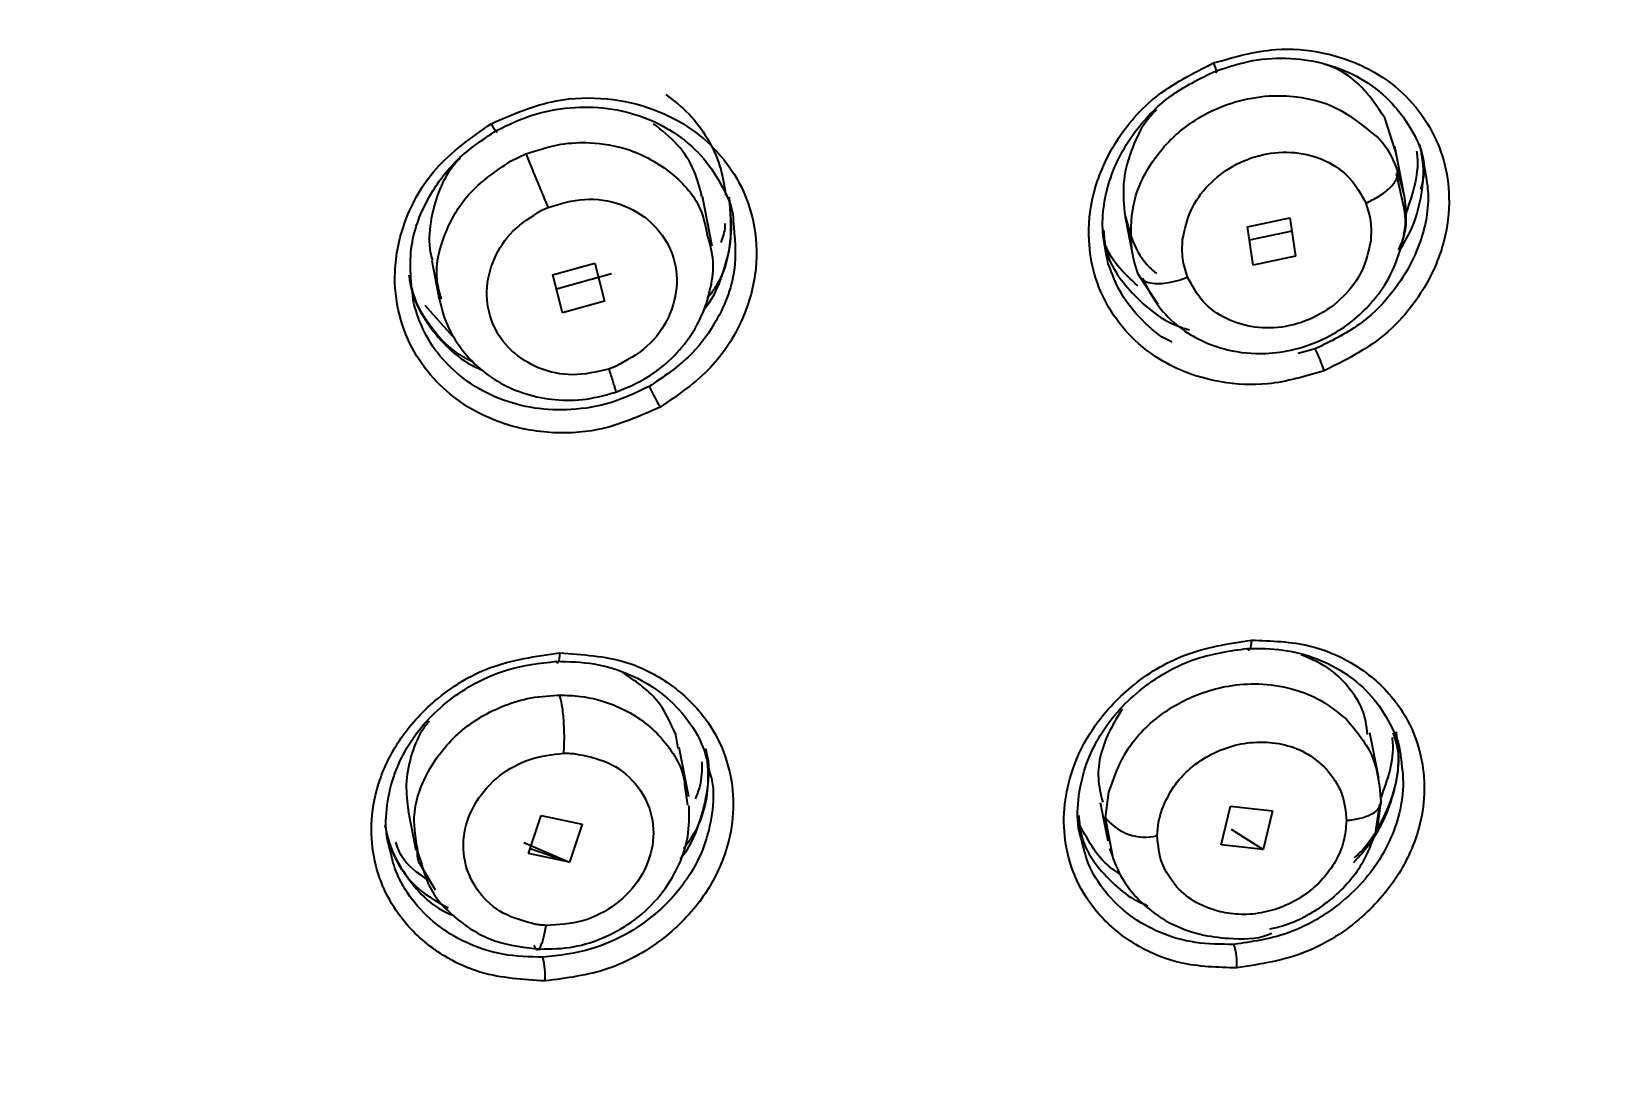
# Model space of a CAD drawing. Header units: millimetres. Extents: x 14183 to 14777, y -4239 to -3399.
# Drawn here: x 14407.769 to 14412.288, y -3744.426 to -3741.385 of the extents above; entities that cross this region are included whole.
import ezdxf

# ---------------------------------------------------------------- set-up
doc = ezdxf.new("R2010")
doc.units = ezdxf.units.MM
doc.header["$LTSCALE"] = 0.1
doc.layers.get('0').update_dxf_attribs({"lineweight": 15})
doc.layers.add('DIM', color=3, linetype='Continuous', lineweight=9)
doc.styles.add('ARIAL', font='arial.ttf')
doc.dimstyles.new('사본 ISO-25', dxfattribs={"dimtxt": 4, "dimasz": 3.5, "dimexe": 0.5, "dimexo": 0.625, "dimgap": 1.5, "dimtad": 1, "dimtih": 1, "dimtoh": 1, "dimdec": 1, "dimlfac": 4, "dimdsep": 46, "dimtxsty": 'ARIAL', "dimcen": 0, "dimclrd": 3, "dimclre": 3, "dimclrt": 3, "dimadec": 1, "dimazin": 0, "dimtfac": 1, "dimtdec": 1, "dimtmove": 0, "dimatfit": 3, "dimfxl": 1.25, "dimtfill": 1, "dimarcsym": 0})

# ---------------------------------------------------------------- blocks, each defined once
blk = doc.blocks.new('*D59')
at = {"layer": 'Defpoints', "color": 0, "transparency": 16777216}
for p in [(14392.1947, -3643.2869), (14495.7345, -4145.3429), (14510.029, -4145.3429)]:
    blk.add_point(p, dxfattribs=at)
at = {"layer": 'DIM', "color": 3, "lineweight": -2, "transparency": 16777216}
for p, q in [((14392.8197, -3643.2869), (14510.529, -3643.2869)), ((14510.029, -3646.7869), (14510.029, -3891.3741)), ((14510.029, -4141.8429), (14510.029, -3899.6183)), ((14496.3595, -4145.3429), (14510.529, -4145.3429))]:
    blk.add_line(p, q, dxfattribs=at)
at = {"layer": 'DIM', "color": 3, "transparency": 16777216}
for points in [[(14509.4457, -3646.7869), (14510.6124, -3646.7869), (14510.029, -3643.2869)], [(14509.4457, -4141.8429), (14510.6124, -4141.8429), (14510.029, -4145.3429)]]:
    blk.add_solid(points, dxfattribs=at)
at = {"layer": 'DIM', "color": 3, "transparency": 16777216, "insert": (14510.029, -3895.4962), "char_height": 4, "attachment_point": 5, "style": 'ARIAL', "bg_fill": 3, "box_fill_scale": 1.1, "bg_fill_color": 256, "bg_fill_true_color": 13158600, "bg_fill_transparency": 0}
blk.add_mtext('(2280)', dxfattribs=at)

msp = doc.modelspace()

# ---------------------------------------------------------------- linework, layer by layer
at = {"linetype": 'Continuous', "lineweight": 25}
for p, q in [((14411.695, -3741.7295), (14411.6643, -3741.6332)), ((14409.1483, -3741.7578), (14409.1926, -3741.7369)), ((14411.7176, -3741.844), (14411.6925, -3741.7156)), ((14411.7009, -3741.7869), (14411.72, -3741.8577)), ((14411.7186, -3741.8897), (14411.6979, -3741.7942)), ((14409.7281, -3742.0019), (14409.7002, -3741.8593)), ((14410.917, -3741.918), (14410.938, -3742.0259)), ((14411.2689, -3741.9472), (14411.3908, -3741.9212)), ((14411.3906, -3741.9208), (14411.4073, -3742.0311)), ((14411.2856, -3742.0571), (14411.2689, -3741.9468)), ((14411.2746, -3741.9844), (14411.3985, -3741.958)), ((14410.9429, -3742.0468), (14410.9356, -3742.0118)), ((14408.9212, -3742.0441), (14408.9429, -3742.1553)), ((14409.2691, -3742.085), (14409.3907, -3742.0514)), ((14409.3907, -3742.0513), (14409.4182, -3742.1607)), ((14410.9547, -3742.0826), (14410.9429, -3742.0468)), ((14411.4074, -3742.0311), (14411.2856, -3742.0571)), ((14409.2976, -3742.1941), (14409.27, -3742.0847)), ((14409.2801, -3742.1248), (14409.4391, -3742.081)), ((14411.012, -3742.1705), (14410.9547, -3742.0826)), ((14410.9663, -3742.094), (14410.9695, -3742.1008)), ((14408.9807, -3742.2611), (14408.9029, -3742.1726)), ((14409.4183, -3742.1607), (14409.2976, -3742.1941)), ((14411.464, -3742.2977), (14411.4147, -3742.3112)), ((14409.2824, -3743.2937), (14409.2893, -3743.2936)), ((14409.6309, -3743.4469), (14409.6234, -3743.4075)), ((14411.6466, -3743.5325), (14411.6212, -3743.4022)), ((14409.6611, -3743.5867), (14409.6332, -3743.444)), ((14409.6512, -3743.5706), (14409.6572, -3743.61)), ((14410.8606, -3743.6465), (14410.8697, -3743.5731)), ((14408.8538, -3743.627), (14408.8759, -3743.7401)), ((14409.1995, -3743.7493), (14409.2363, -3743.6398)), ((14409.2359, -3743.6398), (14409.3546, -3743.6652)), ((14410.8453, -3743.6031), (14410.8668, -3743.7133)), ((14411.1936, -3743.7246), (14411.2199, -3743.6131)), ((14411.2199, -3743.6131), (14411.3404, -3743.6264)), ((14411.3404, -3743.6263), (14411.314, -3743.7379)), ((14411.6378, -3743.6847), (14411.6498, -3743.6077)), ((14411.6525, -3743.5974), (14411.6434, -3743.6708)), ((14409.3546, -3743.6652), (14409.3177, -3743.7747)), ((14410.8813, -3743.7576), (14410.8606, -3743.6465)), ((14411.2223, -3743.6798), (14411.314, -3743.7378)), ((14408.8729, -3743.723), (14408.8927, -3743.7806)), ((14409.1866, -3743.7182), (14409.3177, -3743.7746)), ((14411.3141, -3743.7378), (14411.1936, -3743.7245)), ((14409.3177, -3743.7747), (14409.1995, -3743.7493)), ((14409.2043, -3743.735), (14409.3177, -3743.7746)), ((14408.9326, -3743.8553), (14408.8879, -3743.7801))]:
    msp.add_line(p, q, dxfattribs=at)
at = {"linetype": 'Continuous', "lineweight": 25, "flags": 128}
for points in [[(14411.1715, -3741.4754), (14411.1742, -3741.4832), (14411.1765, -3741.49), (14411.1782, -3741.4955), (14411.1792, -3741.4996), (14411.1796, -3741.5019), (14411.1792, -3741.5025), (14411.1782, -3741.5014), (14411.1766, -3741.4985)], [(14409.0923, -3741.65), (14409.0966, -3741.6572), (14409.1005, -3741.6634), (14409.1038, -3741.6683), (14409.1063, -3741.6718), (14409.1081, -3741.6738), (14409.1089, -3741.674), (14409.1087, -3741.6726), (14409.1077, -3741.6697)], [(14410.9547, -3742.0826), (14410.9596, -3742.0932), (14410.9696, -3742.1016), (14410.984, -3742.1072), (14411.0023, -3742.1099), (14411.0237, -3742.1096), (14411.0472, -3742.1062), (14411.0719, -3742.0999), (14411.0965, -3742.0911)], [(14411.2802, -3743.1357), (14411.2797, -3743.144), (14411.2787, -3743.1513), (14411.2774, -3743.1571), (14411.2758, -3743.1612), (14411.274, -3743.1637), (14411.2721, -3743.1642), (14411.2701, -3743.1628), (14411.268, -3743.1596)], [(14409.2896, -3743.1726), (14409.289, -3743.181), (14409.2882, -3743.1882), (14409.2871, -3743.194), (14409.2858, -3743.1982), (14409.2844, -3743.2006), (14409.2828, -3743.2011), (14409.2812, -3743.1997), (14409.2796, -3743.1965)]]:
    msp.add_lwpolyline(points, dxfattribs=at)
at = {"linetype": 'Continuous', "lineweight": 25}
for centre, radius, start, end in [((14410.8969, -3742.5661), 0.6274, 19.1073, 25.3318), ((14410.0604, -3742.1728), 0.5635, 204.4209, 211.3061), ((14410.9742, -3743.5589), 0.1435, 217.6444, 284.1488), ((14409.0342, -3744.1007), 0.2137, 355.9315, 14.2923), ((14411.0656, -3744.0653), 0.1728, 355.5905, 18.3938)]:
    msp.add_arc(centre, radius, start, end, dxfattribs=at)
for points, knots in [([(14406.3316, -3732.8562), (14406.7827, -3732.8717), (14407.6929, -3732.9031), (14409.1392, -3733.1788), (14410.6483, -3733.6804), (14412.1289, -3734.4633), (14413.4466, -3735.4752), (14414.54, -3736.6692), (14415.398, -3738.034), (14415.9808, -3739.5056), (14416.2824, -3741.0691), (14416.2888, -3742.6524), (14415.9999, -3744.2383), (14415.4293, -3745.7548), (14414.5827, -3747.1848), (14413.4993, -3748.4633), (14412.1902, -3749.5751), (14410.716, -3750.4717), (14409.0925, -3751.1382), (14407.3544, -3751.5779), (14406.1498, -3751.6347), (14405.5357, -3751.6636)], [0, 0, 0, 0, 0.041773, 0.084286, 0.13721, 0.19167, 0.244595, 0.299054, 0.351979, 0.406439, 0.459364, 0.513823, 0.566748, 0.621208, 0.674132, 0.728592, 0.781517, 0.835976, 0.888901, 0.94336, 1, 1, 1, 1]), ([(14411.1715, -3741.4754), (14411.2306, -3741.4584), (14411.3358, -3741.4281), (14411.497, -3741.442), (14411.6263, -3741.4902), (14411.7284, -3741.5677), (14411.7959, -3741.6562), (14411.8378, -3741.7558), (14411.8541, -3741.8686), (14411.8385, -3741.998), (14411.7762, -3742.1385), (14411.6606, -3742.2752), (14411.5485, -3742.3313), (14411.4897, -3742.3607)], [0, 0, 0, 0, 0.111002, 0.1978761, 0.2985971, 0.3747821, 0.4510727, 0.5219089, 0.5927112, 0.6783861, 0.7748342, 0.8820289, 1, 1, 1, 1]), ([(14411.1766, -3741.4985), (14411.2122, -3741.4869), (14411.2834, -3741.4638), (14411.3936, -3741.4587), (14411.4995, -3741.4758), (14411.5966, -3741.5168), (14411.6792, -3741.5792), (14411.7392, -3741.659), (14411.7723, -3741.7277), (14411.7774, -3741.7697), (14411.7785, -3741.7793)], [0, 0, 0, 0, 0.138111, 0.276231, 0.411837, 0.549913, 0.690853, 0.827732, 0.960662, 1, 1, 1, 1]), ([(14411.4897, -3742.3607), (14411.4357, -3742.3767), (14411.3373, -3742.4059), (14411.1751, -3742.3973), (14411.0387, -3742.3493), (14410.9331, -3742.268), (14410.8664, -3742.1815), (14410.8257, -3742.0862), (14410.8075, -3741.9761), (14410.8199, -3741.847), (14410.8812, -3741.7027), (14410.9979, -3741.5626), (14411.1118, -3741.5053), (14411.1715, -3741.4754)], [0, 0, 0, 0, 0.10183, 0.185756, 0.299282, 0.376121, 0.449336, 0.518921, 0.584868, 0.672574, 0.771018, 0.880155, 1, 1, 1, 1]), ([(14410.8683, -3742.053), (14410.8617, -3742.0231), (14410.8441, -3741.943), (14410.8662, -3741.8021), (14410.9416, -3741.6671), (14411.0488, -3741.5608), (14411.1319, -3741.5203), (14411.1766, -3741.4985)], [0, 0, 0, 0, 0.141122, 0.378266, 0.618817, 0.795179, 1, 1, 1, 1]), ([(14411.6643, -3741.6332), (14411.6393, -3741.5963), (14411.6008, -3741.5394), (14411.5328, -3741.4935), (14411.4984, -3741.4816), (14411.4879, -3741.478)], [0, 0, 0, 0, 0.560292, 0.866275, 1, 1, 1, 1]), ([(14409.0923, -3741.65), (14409.1538, -3741.6233), (14409.2612, -3741.5766), (14409.4261, -3741.573), (14409.5597, -3741.603), (14409.6709, -3741.6617), (14409.7555, -3741.7386), (14409.8156, -3741.8293), (14409.8536, -3741.9388), (14409.8611, -3742.0703), (14409.8212, -3742.2175), (14409.7294, -3742.3625), (14409.6302, -3742.4305), (14409.5789, -3742.4656)], [0, 0, 0, 0, 0.1206018, 0.210632, 0.2981259, 0.3765052, 0.4518803, 0.5227568, 0.593614, 0.6842661, 0.7822101, 0.8874406, 1, 1, 1, 1]), ([(14409.1077, -3741.6697), (14409.1414, -3741.6534), (14409.2087, -3741.6209), (14409.3188, -3741.6004), (14409.4286, -3741.6022), (14409.5348, -3741.6284), (14409.6295, -3741.6781), (14409.7074, -3741.7473), (14409.7583, -3741.83), (14409.7884, -3741.8917), (14409.7887, -3741.9259), (14409.7888, -3741.9284)], [0, 0, 0, 0, 0.124994, 0.250011, 0.373083, 0.498344, 0.628143, 0.753484, 0.874403, 0.990943, 1, 1, 1, 1]), ([(14409.5946, -3741.566), (14409.618, -3741.584), (14409.6649, -3741.6201), (14409.7166, -3741.6907), (14409.754, -3741.7693), (14409.7628, -3741.8267), (14409.7672, -3741.8553)], [0, 0, 0, 0, 0.2497229, 0.4994537, 0.7497466, 1, 1, 1, 1]), ([(14410.9356, -3742.0118), (14410.934, -3741.9683), (14410.9308, -3741.8791), (14410.9903, -3741.7547), (14411.0717, -3741.6693), (14411.1546, -3741.6165), (14411.2368, -3741.5833), (14411.3253, -3741.5676), (14411.4218, -3741.571), (14411.5316, -3741.5985), (14411.5948, -3741.6503), (14411.6308, -3741.6797)], [0, 0, 0, 0, 0.138234, 0.283199, 0.408352, 0.484175, 0.568686, 0.664622, 0.7443, 0.854485, 1, 1, 1, 1]), ([(14409.5789, -3742.4656), (14409.52, -3742.4915), (14409.4156, -3742.5374), (14409.2473, -3742.5438), (14409.1158, -3742.5139), (14409.0103, -3742.459), (14408.9308, -3742.3933), (14408.8654, -3742.3059), (14408.8224, -3742.1982), (14408.8091, -3742.0695), (14408.8392, -3741.9228), (14408.9282, -3741.765), (14409.0354, -3741.6899), (14409.0923, -3741.65)], [0, 0, 0, 0, 0.1158514, 0.2053296, 0.3044274, 0.3669608, 0.4344327, 0.5068432, 0.5841782, 0.6665194, 0.7633101, 0.8744767, 1, 1, 1, 1]), ([(14409.6991, -3741.8605), (14409.6929, -3741.8355), (14409.6795, -3741.7814), (14409.6319, -3741.7078), (14409.5839, -3741.6693), (14409.5597, -3741.65)], [0, 0, 0, 0, 0.299526, 0.647129, 1, 1, 1, 1]), ([(14411.0073, -3741.61), (14410.9997, -3741.6177), (14410.9691, -3741.649), (14410.9352, -3741.7184), (14410.9079, -3741.8111), (14410.9124, -3741.8735), (14410.9146, -3741.9044)], [0, 0, 0, 0, 0.097704, 0.391564, 0.699391, 1, 1, 1, 1]), ([(14408.8694, -3742.1672), (14408.8625, -3742.1113), (14408.8497, -3742.0065), (14408.9063, -3741.8619), (14408.992, -3741.7468), (14409.0687, -3741.6957), (14409.1077, -3741.6697)], [0, 0, 0, 0, 0.296419, 0.555932, 0.773645, 1, 1, 1, 1]), ([(14411.6308, -3741.6797), (14411.6313, -3741.6801), (14411.6676, -3741.7048), (14411.6844, -3741.7461), (14411.7009, -3741.7869)], [0, 0, 0, 0, 0.013907, 1, 1, 1, 1]), ([(14409.1926, -3741.7369), (14409.2259, -3741.726), (14409.2862, -3741.7062), (14409.3862, -3741.7021), (14409.5001, -3741.7215), (14409.6142, -3741.7857), (14409.6945, -3741.8764), (14409.7089, -3741.9436), (14409.7142, -3741.9683)], [0, 0, 0, 0, 0.15325, 0.277748, 0.439831, 0.667792, 0.877594, 1, 1, 1, 1]), ([(14409.1926, -3741.7369), (14409.1956, -3741.7445), (14409.2002, -3741.7562), (14409.2102, -3741.7808), (14409.219, -3741.8023), (14409.2286, -3741.8254), (14409.2413, -3741.856), (14409.2502, -3741.8772), (14409.256, -3741.891)], [0, 0, 0, 0, 0.239397, 0.368322, 0.5, 0.631678, 0.760603, 1, 1, 1, 1]), ([(14411.0821, -3741.9831), (14411.0882, -3741.9545), (14411.1002, -3741.8981), (14411.1537, -3741.8242), (14411.2257, -3741.768), (14411.3129, -3741.7345), (14411.4066, -3741.7283), (14411.495, -3741.7524), (14411.5689, -3741.8032), (14411.5958, -3741.8535), (14411.6093, -3741.8786)], [0, 0, 0, 0, 0.125392, 0.247118, 0.36741, 0.489931, 0.617011, 0.745334, 0.872976, 1, 1, 1, 1]), ([(14411.7071, -3742.0141), (14411.7184, -3741.9952), (14411.7469, -3741.9477), (14411.7699, -3741.8644), (14411.779, -3741.7802), (14411.7691, -3741.7305), (14411.7652, -3741.7108)], [0, 0, 0, 0, 0.1991747, 0.5026681, 0.8035381, 1, 1, 1, 1]), ([(14411.7556, -3741.728), (14411.7563, -3741.7334), (14411.7608, -3741.7672), (14411.7516, -3741.832), (14411.7315, -3741.8882), (14411.7215, -3741.9164)], [0, 0, 0, 0, 0.0874511, 0.5432563, 1, 1, 1, 1]), ([(14411.7691, -3741.7359), (14411.7737, -3741.7604), (14411.7798, -3741.7934), (14411.7694, -3741.8299), (14411.7667, -3741.8392)], [0, 0, 0, 0, 0.744145, 1, 1, 1, 1]), ([(14409.0038, -3741.7478), (14408.9942, -3741.7585), (14408.9647, -3741.7916), (14408.9354, -3741.8558), (14408.9154, -3741.9365), (14408.9113, -3742.0004), (14408.9212, -3742.0355), (14408.9235, -3742.0435)], [0, 0, 0, 0, 0.129324, 0.398497, 0.642609, 0.918916, 1, 1, 1, 1]), ([(14408.9493, -3742.155), (14408.9442, -3742.137), (14408.9269, -3742.076), (14408.9532, -3741.9677), (14409.0232, -3741.8431), (14409.1047, -3741.7875), (14409.1483, -3741.7578)], [0, 0, 0, 0, 0.122829, 0.415661, 0.68805, 1, 1, 1, 1]), ([(14411.7785, -3741.7793), (14411.7825, -3741.8009), (14411.7957, -3741.8715), (14411.7708, -3742.0025), (14411.6951, -3742.1338), (14411.5882, -3742.2373), (14411.5079, -3742.2763), (14411.464, -3742.2977)], [0, 0, 0, 0, 0.107132, 0.3504879, 0.6099244, 0.7863586, 1, 1, 1, 1]), ([(14411.6093, -3741.8786), (14411.6219, -3741.8726), (14411.6484, -3741.86), (14411.68, -3741.8352), (14411.7005, -3741.8089), (14411.7008, -3741.7941), (14411.7009, -3741.7869)], [0, 0, 0, 0, 0.233277, 0.488311, 0.749782, 1, 1, 1, 1]), ([(14409.256, -3741.891), (14409.2909, -3741.8805), (14409.3606, -3741.8595), (14409.4681, -3741.877), (14409.557, -3741.9291), (14409.6151, -3742.0107), (14409.6334, -3742.1089), (14409.6088, -3742.2082), (14409.5463, -3742.2966), (14409.4824, -3742.3313), (14409.4504, -3742.3487)], [0, 0, 0, 0, 0.125071, 0.250364, 0.375365, 0.500101, 0.624754, 0.749553, 0.874644, 1, 1, 1, 1]), ([(14409.7043, -3742.1849), (14409.7063, -3742.1826), (14409.7344, -3742.1493), (14409.7645, -3742.0735), (14409.7897, -3741.9654), (14409.7811, -3741.8958), (14409.7768, -3741.8618)], [0, 0, 0, 0, 0.0254013, 0.3667411, 0.6907311, 1, 1, 1, 1]), ([(14409.7771, -3741.8615), (14409.7805, -3741.9044), (14409.7874, -3741.9906), (14409.7593, -3742.0938), (14409.7222, -3742.1426), (14409.714, -3742.1534)], [0, 0, 0, 0, 0.435878, 0.875053, 1, 1, 1, 1]), ([(14411.6093, -3741.8786), (14411.6149, -3741.8959), (14411.6262, -3741.9306), (14411.6245, -3741.9679), (14411.6236, -3741.9866)], [0, 0, 0, 0, 0.499962, 1, 1, 1, 1]), ([(14411.72, -3741.8577), (14411.7249, -3741.902), (14411.7309, -3741.9554), (14411.7067, -3742.0046), (14411.7025, -3742.013)], [0, 0, 0, 0, 0.828537, 1, 1, 1, 1]), ([(14409.431, -3742.3561), (14409.3962, -3742.3641), (14409.3282, -3742.3797), (14409.228, -3742.3579), (14409.146, -3742.3065), (14409.0912, -3742.2277), (14409.0734, -3742.1327), (14409.0956, -3742.0379), (14409.1512, -3741.9532), (14409.2088, -3741.9173), (14409.2379, -3741.8992)], [0, 0, 0, 0, 0.129038, 0.251834, 0.374257, 0.500606, 0.628866, 0.753957, 0.875843, 1, 1, 1, 1]), ([(14409.2379, -3741.8992), (14409.2409, -3741.8978), (14409.2469, -3741.8949), (14409.253, -3741.8923), (14409.256, -3741.891)], [0, 0, 0, 0, 0.498382, 1, 1, 1, 1]), ([(14410.9146, -3741.9044), (14410.9215, -3741.9328), (14410.9355, -3741.9903), (14410.9703, -3742.0502), (14411, -3742.0752), (14411.0066, -3742.0808)], [0, 0, 0, 0, 0.4315874, 0.8728391, 1, 1, 1, 1]), ([(14410.9702, -3742.1019), (14410.9851, -3742.1302), (14411.0132, -3742.1834), (14411.0931, -3742.2563), (14411.1975, -3742.3043), (14411.3117, -3742.3149), (14411.413, -3742.3005), (14411.5215, -3742.2591), (14411.6153, -3742.1847), (14411.6806, -3742.0928), (14411.7143, -3742.0029), (14411.7283, -3741.9309), (14411.7196, -3741.8938), (14411.7186, -3741.8897)], [0, 0, 0, 0, 0.092865, 0.174779, 0.308706, 0.409881, 0.485211, 0.584081, 0.71857, 0.799295, 0.88888, 0.987457, 1, 1, 1, 1]), ([(14409.4444, -3742.4244), (14409.474, -3742.4129), (14409.5319, -3742.3904), (14409.6054, -3742.3348), (14409.6631, -3742.2694), (14409.7037, -3742.1967), (14409.726, -3742.1214), (14409.736, -3742.0435), (14409.7216, -3741.9938), (14409.7142, -3741.9683)], [0, 0, 0, 0, 0.158779, 0.311477, 0.458292, 0.599312, 0.734511, 0.863741, 1, 1, 1, 1]), ([(14409.7888, -3741.9284), (14409.7935, -3741.9766), (14409.8035, -3742.078), (14409.7478, -3742.2155), (14409.6605, -3742.3302), (14409.5869, -3742.3793), (14409.5473, -3742.4058)], [0, 0, 0, 0, 0.264985, 0.557467, 0.761999, 1, 1, 1, 1]), ([(14409.7652, -3741.9374), (14409.7652, -3741.9404), (14409.7651, -3741.9587), (14409.7588, -3741.9766), (14409.7535, -3741.9915)], [0, 0, 0, 0, 0.166301, 1, 1, 1, 1]), ([(14410.8548, -3741.956), (14410.8558, -3741.972), (14410.8603, -3742.0411), (14410.9357, -3742.1457), (14411.0289, -3742.2218), (14411.0936, -3742.2409), (14411.1017, -3742.2432)], [0, 0, 0, 0, 0.118205, 0.512125, 0.939117, 1, 1, 1, 1]), ([(14410.9535, -3742.1168), (14410.9123, -3742.0788), (14410.8668, -3742.0368), (14410.8549, -3741.9789), (14410.8538, -3741.9733)], [0, 0, 0, 0, 0.9041517, 1, 1, 1, 1]), ([(14411.0965, -3742.0911), (14411.0908, -3742.0737), (14411.0795, -3742.039), (14411.0812, -3742.0018), (14411.0821, -3741.9831)], [0, 0, 0, 0, 0.499962, 1, 1, 1, 1]), ([(14411.6236, -3741.9866), (14411.6174, -3742.0156), (14411.6049, -3742.0737), (14411.5479, -3742.1504), (14411.4705, -3742.2073), (14411.3801, -3742.2377), (14411.2889, -3742.2396), (14411.206, -3742.2143), (14411.1358, -3742.1649), (14411.1097, -3742.1159), (14411.0965, -3742.0911)], [0, 0, 0, 0, 0.12707, 0.254778, 0.383158, 0.509833, 0.632002, 0.752274, 0.874295, 1, 1, 1, 1]), ([(14411.0523, -3742.2783), (14411.0503, -3742.2775), (14411.0164, -3742.2633), (14410.9644, -3742.2167), (14410.9017, -3742.1423), (14410.8793, -3742.0825), (14410.8683, -3742.053)], [0, 0, 0, 0, 0.021494, 0.357399, 0.683484, 1, 1, 1, 1]), ([(14408.8557, -3742.0852), (14408.8574, -3742.098), (14408.8637, -3742.1422), (14408.897, -3742.21), (14408.9527, -3742.2825), (14409.0114, -3742.3338), (14409.0549, -3742.3536), (14409.07, -3742.3605)], [0, 0, 0, 0, 0.106372, 0.369185, 0.618545, 0.867165, 1, 1, 1, 1]), ([(14409.0444, -3742.3386), (14409.0287, -3742.3305), (14408.9828, -3742.3068), (14408.9259, -3742.2477), (14408.8775, -3742.1752), (14408.864, -3742.1225), (14408.8582, -3742.0999)], [0, 0, 0, 0, 0.160505, 0.467852, 0.771586, 1, 1, 1, 1]), ([(14408.9409, -3742.144), (14408.9468, -3742.1694), (14408.9586, -3742.2208), (14408.9977, -3742.2903), (14409.0508, -3742.3504), (14409.1169, -3742.3977), (14409.193, -3742.4305), (14409.2773, -3742.4468), (14409.3683, -3742.4462), (14409.4278, -3742.4289), (14409.4584, -3742.4199)], [0, 0, 0, 0, 0.1177381, 0.2380765, 0.3592667, 0.4806999, 0.6032232, 0.7289393, 0.8606141, 1, 1, 1, 1]), ([(14409.5473, -3742.4058), (14409.5116, -3742.4229), (14409.44, -3742.457), (14409.326, -3742.4759), (14409.2157, -3742.4716), (14409.1136, -3742.4441), (14409.0229, -3742.3953), (14408.9505, -3742.3295), (14408.8971, -3742.2529), (14408.8785, -3742.1954), (14408.8694, -3742.1672)], [0, 0, 0, 0, 0.1358577, 0.2717448, 0.3944657, 0.5217591, 0.6480773, 0.7698673, 0.8871624, 1, 1, 1, 1]), ([(14409.4504, -3742.3487), (14409.4472, -3742.35), (14409.4408, -3742.3526), (14409.4342, -3742.3549), (14409.431, -3742.3561)], [0, 0, 0, 0, 0.499931, 1, 1, 1, 1]), ([(14409.431, -3742.3561), (14409.4351, -3742.3687), (14409.4414, -3742.3881), (14409.4472, -3742.4067), (14409.4501, -3742.4168), (14409.4515, -3742.4219), (14409.4514, -3742.4222), (14409.4514, -3742.4222)], [0, 0, 0, 0, 0.374272, 0.575762, 0.781645, 0.987717, 1, 1, 1, 1]), ([(14405.6236, -3750.8562), (14405.8472, -3750.8518), (14406.3387, -3750.8421), (14407.0398, -3750.7641), (14407.736, -3750.6406), (14408.4325, -3750.4697), (14409.2165, -3750.2148), (14410.0526, -3749.8577), (14410.8435, -3749.4281), (14411.577, -3748.9419), (14412.2468, -3748.407), (14412.8759, -3747.7994), (14413.3757, -3747.216), (14413.7913, -3746.6435), (14414.1145, -3746.1232), (14414.3816, -3745.6123), (14414.6159, -3745.0853), (14414.8029, -3744.5693), (14414.9438, -3744.0708), (14415.0533, -3743.5796), (14415.1369, -3743.0622), (14415.1618, -3742.6693), (14415.1734, -3742.4856)], [0, 0, 0, 0, 0.0464086, 0.1019943, 0.1457751, 0.1926353, 0.2502527, 0.3164034, 0.3813084, 0.4380493, 0.5012503, 0.5626126, 0.6246974, 0.6667243, 0.7164237, 0.7588041, 0.7939083, 0.8444623, 0.8813604, 0.9103249, 0.9580831, 1, 1, 1, 1]), ([(14411.238, -3744.0786), (14411.1831, -3744.077), (14411.083, -3744.074), (14410.9394, -3744.0153), (14410.8339, -3743.927), (14410.7685, -3743.8166), (14410.7404, -3743.7131), (14410.7392, -3743.6095), (14410.7638, -3743.4989), (14410.8234, -3743.3799), (14410.9326, -3743.2617), (14411.0905, -3743.1646), (14411.215, -3743.1456), (14411.2802, -3743.1357)], [0, 0, 0, 0, 0.10187, 0.185789, 0.299164, 0.376111, 0.44943, 0.519115, 0.585159, 0.672734, 0.771086, 0.88017, 1, 1, 1, 1]), ([(14411.2802, -3743.1357), (14411.3378, -3743.1376), (14411.4401, -3743.1411), (14411.5759, -3743.1992), (14411.6739, -3743.2783), (14411.7403, -3743.3767), (14411.7733, -3743.476), (14411.7811, -3743.5778), (14411.7634, -3743.6893), (14411.7088, -3743.8145), (14411.5998, -3743.9416), (14411.4369, -3744.0472), (14411.3063, -3744.0678), (14411.238, -3744.0786)], [0, 0, 0, 0, 0.1068171, 0.1900325, 0.2851037, 0.3592953, 0.4335676, 0.5001233, 0.5665793, 0.6576897, 0.7603182, 0.8744114, 1, 1, 1, 1]), ([(14409.2474, -3744.1159), (14409.1845, -3744.1121), (14409.0731, -3744.1053), (14408.9304, -3744.0345), (14408.8379, -3743.9482), (14408.7806, -3743.8517), (14408.7507, -3743.7573), (14408.7443, -3743.6503), (14408.7675, -3743.5354), (14408.8267, -3743.4153), (14408.9316, -3743.2991), (14409.0912, -3743.1999), (14409.2208, -3743.1821), (14409.2896, -3743.1726)], [0, 0, 0, 0, 0.115863, 0.205351, 0.304464, 0.367061, 0.434565, 0.506974, 0.584275, 0.666619, 0.763394, 0.874528, 1, 1, 1, 1]), ([(14409.2896, -3743.1726), (14409.355, -3743.1769), (14409.4694, -3743.1843), (14409.6078, -3743.256), (14409.7011, -3743.3428), (14409.7617, -3743.4449), (14409.7898, -3743.5514), (14409.7901, -3743.6598), (14409.7618, -3743.7741), (14409.6964, -3743.8939), (14409.5831, -3744.0062), (14409.4281, -3744.093), (14409.3089, -3744.1081), (14409.2474, -3744.1159)], [0, 0, 0, 0, 0.120638, 0.210683, 0.298136, 0.374823, 0.451845, 0.522726, 0.593587, 0.684228, 0.782174, 0.887417, 1, 1, 1, 1]), ([(14410.7913, -3743.709), (14410.7891, -3743.7019), (14410.778, -3743.666), (14410.7799, -3743.5944), (14410.8024, -3743.4812), (14410.8744, -3743.3512), (14410.9935, -3743.2465), (14411.1305, -3743.179), (14411.2193, -3743.1665), (14411.268, -3743.1596)], [0, 0, 0, 0, 0.030071, 0.150543, 0.275422, 0.472815, 0.683248, 0.826099, 1, 1, 1, 1]), ([(14411.268, -3743.1596), (14411.3029, -3743.1596), (14411.3726, -3743.1596), (14411.47, -3743.1863), (14411.5565, -3743.2311), (14411.6294, -3743.2947), (14411.6805, -3743.374), (14411.707, -3743.4343), (14411.7094, -3743.4669), (14411.7095, -3743.468)], [0, 0, 0, 0, 0.165579, 0.331175, 0.493641, 0.658904, 0.82928, 0.994069, 1, 1, 1, 1]), ([(14411.6147, -3743.4067), (14411.6114, -3743.3823), (14411.6047, -3743.3337), (14411.5625, -3743.2723), (14411.5073, -3743.2131), (14411.453, -3743.1902), (14411.4233, -3743.1776)], [0, 0, 0, 0, 0.233255, 0.464681, 0.70765, 1, 1, 1, 1]), ([(14408.8011, -3743.7363), (14408.7987, -3743.7279), (14408.7877, -3743.6914), (14408.7896, -3743.6203), (14408.8122, -3743.5078), (14408.8852, -3743.3781), (14409.0073, -3743.2752), (14409.1447, -3743.2122), (14409.2323, -3743.202), (14409.2796, -3743.1965)], [0, 0, 0, 0, 0.034619, 0.151942, 0.27436, 0.476777, 0.689822, 0.832419, 1, 1, 1, 1]), ([(14409.2796, -3743.1965), (14409.3162, -3743.1974), (14409.3895, -3743.1992), (14409.4915, -3743.231), (14409.5813, -3743.2824), (14409.6538, -3743.354), (14409.7034, -3743.4334), (14409.7158, -3743.4913), (14409.7211, -3743.5156)], [0, 0, 0, 0, 0.173013, 0.346058, 0.516413, 0.689797, 0.869417, 1, 1, 1, 1]), ([(14409.6234, -3743.4075), (14409.608, -3743.3723), (14409.5758, -3743.2989), (14409.5062, -3743.2526), (14409.47, -3743.2285)], [0, 0, 0, 0, 0.479519, 1, 1, 1, 1]), ([(14410.8697, -3743.5731), (14410.8846, -3743.5312), (14410.915, -3743.4452), (14411.0158, -3743.3452), (14411.1222, -3743.2892), (14411.2175, -3743.2647), (14411.3051, -3743.2586), (14411.3914, -3743.2716), (14411.4796, -3743.3039), (14411.5263, -3743.3413), (14411.5534, -3743.363)], [0, 0, 0, 0, 0.1617758, 0.3314265, 0.4778938, 0.5666293, 0.6655307, 0.7778037, 0.871051, 1, 1, 1, 1]), ([(14408.881, -3743.7377), (14408.8755, -3743.7073), (14408.862, -3743.6327), (14408.9043, -3743.5096), (14408.994, -3743.3968), (14409.1015, -3743.3317), (14409.1989, -3743.3002), (14409.2539, -3743.2959), (14409.2824, -3743.2937)], [0, 0, 0, 0, 0.144808, 0.355797, 0.57133, 0.766893, 0.878849, 1, 1, 1, 1]), ([(14409.3017, -3743.4611), (14409.3024, -3743.4462), (14409.3034, -3743.4233), (14409.3026, -3743.3903), (14409.3013, -3743.3651), (14409.2991, -3743.3417), (14409.2954, -3743.3147), (14409.2917, -3743.3019), (14409.2893, -3743.2936)], [0, 0, 0, 0, 0.237044, 0.365343, 0.496856, 0.628829, 0.758453, 1, 1, 1, 1]), ([(14409.2893, -3743.2936), (14409.3094, -3743.2943), (14409.3629, -3743.2962), (14409.461, -3743.3226), (14409.5519, -3743.3792), (14409.6115, -3743.4524), (14409.6458, -3743.5111), (14409.6496, -3743.5528), (14409.6512, -3743.5706)], [0, 0, 0, 0, 0.113803, 0.30416, 0.582962, 0.739617, 0.889079, 1, 1, 1, 1]), ([(14408.9135, -3743.3679), (14408.9067, -3743.377), (14408.8827, -3743.4089), (14408.8594, -3743.4714), (14408.8441, -3743.5504), (14408.8508, -3743.6017), (14408.8542, -3743.627)], [0, 0, 0, 0, 0.119244, 0.415727, 0.712826, 1, 1, 1, 1]), ([(14410.9094, -3743.3338), (14410.8966, -3743.354), (14410.8577, -3743.4157), (14410.8302, -3743.5124), (14410.8466, -3743.579), (14410.8523, -3743.6018)], [0, 0, 0, 0, 0.242448, 0.740527, 1, 1, 1, 1]), ([(14411.5534, -3743.363), (14411.5832, -3743.3985), (14411.6407, -3743.4668), (14411.6487, -3743.555), (14411.6525, -3743.5974)], [0, 0, 0, 0, 0.5198486, 1, 1, 1, 1]), ([(14411.574, -3743.7755), (14411.5919, -3743.7556), (14411.6309, -3743.712), (14411.6724, -3743.6341), (14411.6978, -3743.5494), (14411.7094, -3743.469), (14411.6949, -3743.4224), (14411.6885, -3743.4022)], [0, 0, 0, 0, 0.184935, 0.404442, 0.621211, 0.83546, 1, 1, 1, 1]), ([(14411.6966, -3743.3997), (14411.7005, -3743.4323), (14411.7071, -3743.4868), (14411.6902, -3743.5773), (14411.6543, -3743.6618), (14411.615, -3743.7279), (14411.5809, -3743.7574), (14411.5759, -3743.7617)], [0, 0, 0, 0, 0.283692, 0.474161, 0.698051, 0.956052, 1, 1, 1, 1]), ([(14411.6848, -3743.4155), (14411.6854, -3743.4204), (14411.6929, -3743.4782), (14411.6712, -3743.5374), (14411.6514, -3743.5916)], [0, 0, 0, 0, 0.084538, 1, 1, 1, 1]), ([(14409.2211, -3743.9533), (14409.1884, -3743.9447), (14409.1245, -3743.928), (14409.0539, -3743.8646), (14409.0134, -3743.7833), (14409.0093, -3743.6896), (14409.0443, -3743.5977), (14409.1122, -3743.5231), (14409.2021, -3743.4722), (14409.2684, -3743.4648), (14409.3017, -3743.4611)], [0, 0, 0, 0, 0.12858, 0.251044, 0.373441, 0.500114, 0.629062, 0.754821, 0.876746, 1, 1, 1, 1]), ([(14409.3017, -3743.4611), (14409.3065, -3743.4611), (14409.3161, -3743.461), (14409.3255, -3743.4617), (14409.3303, -3743.462)], [0, 0, 0, 0, 0.497787, 1, 1, 1, 1]), ([(14409.6367, -3743.7641), (14409.6372, -3743.7635), (14409.6626, -3743.7352), (14409.693, -3743.6661), (14409.7185, -3743.5635), (14409.7223, -3743.4876), (14409.7103, -3743.4517), (14409.7093, -3743.4489)], [0, 0, 0, 0, 0.007233, 0.322997, 0.644533, 0.972035, 1, 1, 1, 1]), ([(14409.7105, -3743.4485), (14409.7141, -3743.4812), (14409.7229, -3743.5612), (14409.6962, -3743.6681), (14409.6538, -3743.7255), (14409.6461, -3743.7359)], [0, 0, 0, 0, 0.360902, 0.884495, 1, 1, 1, 1]), ([(14411.0231, -3743.6219), (14411.0329, -3743.6), (14411.0523, -3743.5567), (14411.1031, -3743.5025), (14411.164, -3743.4614), (14411.2328, -3743.4354), (14411.3055, -3743.4259), (14411.3778, -3743.4344), (14411.4454, -3743.4604), (14411.4796, -3743.4914), (14411.4967, -3743.5069)], [0, 0, 0, 0, 0.127227, 0.251982, 0.373859, 0.494632, 0.616765, 0.742288, 0.871152, 1, 1, 1, 1]), ([(14409.3303, -3743.462), (14409.3645, -3743.4684), (14409.4329, -3743.4813), (14409.512, -3743.5443), (14409.5579, -3743.6294), (14409.5631, -3743.7269), (14409.527, -3743.8216), (14409.455, -3743.899), (14409.3574, -3743.9506), (14409.2861, -3743.9544), (14409.2504, -3743.9562)], [0, 0, 0, 0, 0.124865, 0.250196, 0.375239, 0.500017, 0.624702, 0.749522, 0.874626, 1, 1, 1, 1]), ([(14409.6987, -3743.4859), (14409.6986, -3743.5092), (14409.6984, -3743.5454), (14409.6847, -3743.5802), (14409.6798, -3743.5926)], [0, 0, 0, 0, 0.6436408, 1, 1, 1, 1]), ([(14411.7095, -3743.468), (14411.7133, -3743.4971), (14411.7209, -3743.5554), (14411.7018, -3743.6687), (14411.6371, -3743.8033), (14411.516, -3743.9164), (14411.3741, -3743.9899), (14411.2808, -3744.0034), (14411.2296, -3744.0108)], [0, 0, 0, 0, 0.1174042, 0.2352577, 0.4434339, 0.6641121, 0.815742, 1, 1, 1, 1]), ([(14409.7211, -3743.5156), (14409.7234, -3743.5235), (14409.7346, -3743.5618), (14409.7302, -3743.635), (14409.7041, -3743.7474), (14409.6303, -3743.8716), (14409.511, -3743.9707), (14409.3757, -3744.0324), (14409.2883, -3744.0425), (14409.2413, -3744.048)], [0, 0, 0, 0, 0.03274, 0.16054, 0.283712, 0.480555, 0.687253, 0.8318, 1, 1, 1, 1]), ([(14411.4967, -3743.5069), (14411.5134, -3743.5288), (14411.5466, -3743.5727), (14411.5512, -3743.628), (14411.5536, -3743.6555)], [0, 0, 0, 0, 0.5011691, 1, 1, 1, 1]), ([(14409.2211, -3744.0241), (14409.253, -3744.0241), (14409.3171, -3744.0243), (14409.4123, -3743.9964), (14409.4999, -3743.9486), (14409.5747, -3743.8807), (14409.6301, -3743.7965), (14409.663, -3743.7042), (14409.6622, -3743.6415), (14409.6618, -3743.6118)], [0, 0, 0, 0, 0.139903, 0.28102, 0.423808, 0.568649, 0.715791, 0.865292, 1, 1, 1, 1]), ([(14410.7832, -3743.6405), (14410.7847, -3743.6588), (14410.791, -3743.7328), (14410.8566, -3743.8146), (14410.9299, -3743.8773), (14410.9689, -3743.8942), (14410.9822, -3743.8999)], [0, 0, 0, 0, 0.159257, 0.643037, 0.877798, 1, 1, 1, 1]), ([(14411.0093, -3743.698), (14411.01, -3743.6852), (14411.0114, -3743.6597), (14411.0192, -3743.6345), (14411.0231, -3743.6219)], [0, 0, 0, 0, 0.500058, 1, 1, 1, 1]), ([(14411.6525, -3743.5974), (14411.6521, -3743.6042), (14411.6514, -3743.618), (14411.6291, -3743.6364), (14411.5953, -3743.6501), (14411.567, -3743.6538), (14411.5536, -3743.6555)], [0, 0, 0, 0, 0.250125, 0.511564, 0.766635, 1, 1, 1, 1]), ([(14408.7865, -3743.6677), (14408.7916, -3743.69), (14408.8032, -3743.7406), (14408.8569, -3743.8322), (14408.9201, -3743.9039), (14408.9804, -3743.9261), (14408.9859, -3743.9282)], [0, 0, 0, 0, 0.203765, 0.462121, 0.95039, 1, 1, 1, 1]), ([(14408.9684, -3743.907), (14408.9352, -3743.8874), (14408.8639, -3743.8453), (14408.8106, -3743.7601), (14408.7966, -3743.7057), (14408.7918, -3743.6869)], [0, 0, 0, 0, 0.362989, 0.779984, 1, 1, 1, 1]), ([(14410.902, -3743.8086), (14410.8945, -3743.8039), (14410.8415, -3743.7703), (14410.8122, -3743.7155), (14410.7869, -3743.6685)], [0, 0, 0, 0, 0.141276, 1, 1, 1, 1]), ([(14411.5536, -3743.6555), (14411.5518, -3743.6752), (14411.5484, -3743.7147), (14411.524, -3743.772), (14411.487, -3743.824), (14411.4379, -3743.8677), (14411.38, -3743.9006), (14411.3165, -3743.9206), (14411.2513, -3743.9275), (14411.2101, -3743.9206), (14411.1898, -3743.9172)], [0, 0, 0, 0, 0.124641, 0.249319, 0.374243, 0.499579, 0.625395, 0.751661, 0.877423, 1, 1, 1, 1]), ([(14411.6434, -3743.6708), (14411.6285, -3743.713), (14411.5983, -3743.7984), (14411.4968, -3743.8981), (14411.4017, -3743.9519), (14411.3451, -3743.9645), (14411.3325, -3743.9673)], [0, 0, 0, 0, 0.308478, 0.624035, 0.916607, 1, 1, 1, 1]), ([(14408.9075, -3743.8238), (14408.8808, -3743.8053), (14408.8397, -3743.7767), (14408.8233, -3743.7322), (14408.8176, -3743.7166)], [0, 0, 0, 0, 0.6490036, 1, 1, 1, 1]), ([(14411.2296, -3744.0108), (14411.1923, -3744.0106), (14411.1176, -3744.0103), (14411.0157, -3743.9796), (14410.9274, -3743.93), (14410.8575, -3743.8619), (14410.8097, -3743.7867), (14410.7968, -3743.732), (14410.7913, -3743.709)], [0, 0, 0, 0, 0.179759, 0.359532, 0.527629, 0.700592, 0.873943, 1, 1, 1, 1]), ([(14411.066, -3743.8465), (14411.0497, -3743.825), (14411.0165, -3743.7812), (14411.0117, -3743.726), (14411.0093, -3743.698)], [0, 0, 0, 0, 0.492584, 1, 1, 1, 1]), ([(14409.2413, -3744.048), (14409.2024, -3744.0469), (14409.1247, -3744.0447), (14409.0205, -3744.0096), (14408.9317, -3743.9557), (14408.8633, -3743.8851), (14408.8178, -3743.8101), (14408.806, -3743.7576), (14408.8011, -3743.7363)], [0, 0, 0, 0, 0.185769, 0.371578, 0.53939, 0.713453, 0.883951, 1, 1, 1, 1]), ([(14408.8879, -3743.7801), (14408.8869, -3743.7785), (14408.8792, -3743.7661), (14408.8802, -3743.7509), (14408.881, -3743.7377)], [0, 0, 0, 0, 0.129083, 1, 1, 1, 1]), ([(14410.8722, -3743.7354), (14410.8813, -3743.7617), (14410.8986, -3743.8114), (14410.9547, -3743.8877), (14411.0334, -3743.9484), (14411.129, -3743.9842), (14411.2237, -3743.9959), (14411.2967, -3743.9968), (14411.3356, -3743.9797), (14411.3389, -3743.9783)], [0, 0, 0, 0, 0.1434758, 0.271747, 0.4844877, 0.6458595, 0.7875288, 0.9822467, 1, 1, 1, 1]), ([(14408.8927, -3743.7806), (14408.8985, -3743.8011), (14408.9155, -3743.861), (14408.989, -3743.9407), (14409.1007, -3744.01), (14409.19, -3744.0199), (14409.2352, -3744.025)], [0, 0, 0, 0, 0.145235, 0.42498, 0.708738, 1, 1, 1, 1]), ([(14411.1898, -3743.9172), (14411.1659, -3743.9097), (14411.1182, -3743.8947), (14411.0834, -3743.8625), (14411.066, -3743.8465)], [0, 0, 0, 0, 0.502595, 1, 1, 1, 1]), ([(14409.2152, -3744.0135), (14409.2179, -3744.0187), (14409.222, -3744.0267), (14409.2285, -3744.0251), (14409.2337, -3744.0192), (14409.2387, -3744.0083), (14409.2447, -3743.9893), (14409.2482, -3743.9692), (14409.2504, -3743.9562)], [0, 0, 0, 0, 0.243137, 0.372935, 0.504739, 0.635853, 0.763663, 1, 1, 1, 1]), ([(14409.2504, -3743.9562), (14409.2455, -3743.9559), (14409.2357, -3743.9553), (14409.226, -3743.9539), (14409.2211, -3743.9533)], [0, 0, 0, 0, 0.499865, 1, 1, 1, 1])]:
    msp.add_open_spline(points, degree=3, knots=knots, dxfattribs=at)
msp.add_open_spline([(14415.0987, -3742.4665), (14415.0758, -3742.7653), (14415.03, -3743.3628), (14414.8275, -3744.2487), (14414.5296, -3745.1138), (14414.13, -3745.9482), (14413.6361, -3746.742), (14413.0529, -3747.4861), (14412.3873, -3748.1718), (14411.6471, -3748.7911), (14410.8408, -3749.3368), (14409.9779, -3749.8025), (14409.0684, -3750.1829), (14408.123, -3750.4734), (14407.1524, -3750.6712), (14406.1685, -3750.7717), (14405.1808, -3750.7824), (14404.5322, -3750.7079), (14404.2079, -3750.6707)], degree=3, dxfattribs=at)

# ---------------------------------------------------------------- next in the draw order: dimensions: what is measured, and where the dimension line sits
at = {"layer": 'DIM'}
dim = msp.add_linear_dim(base=(14510.029, -4145.3429), p1=(14392.1947, -3643.2869), p2=(14495.7345, -4145.3429), angle=90, text='(2280)', dimstyle='사본 ISO-25', override={"dimtad": 0}, dxfattribs=at)
dim.commit()
dim.dimension.update_dxf_attribs({"geometry": '*D59', "text_midpoint": (14510.029, -3895.4962), "dimtype": 160})

doc.saveas('drawing.dxf')
